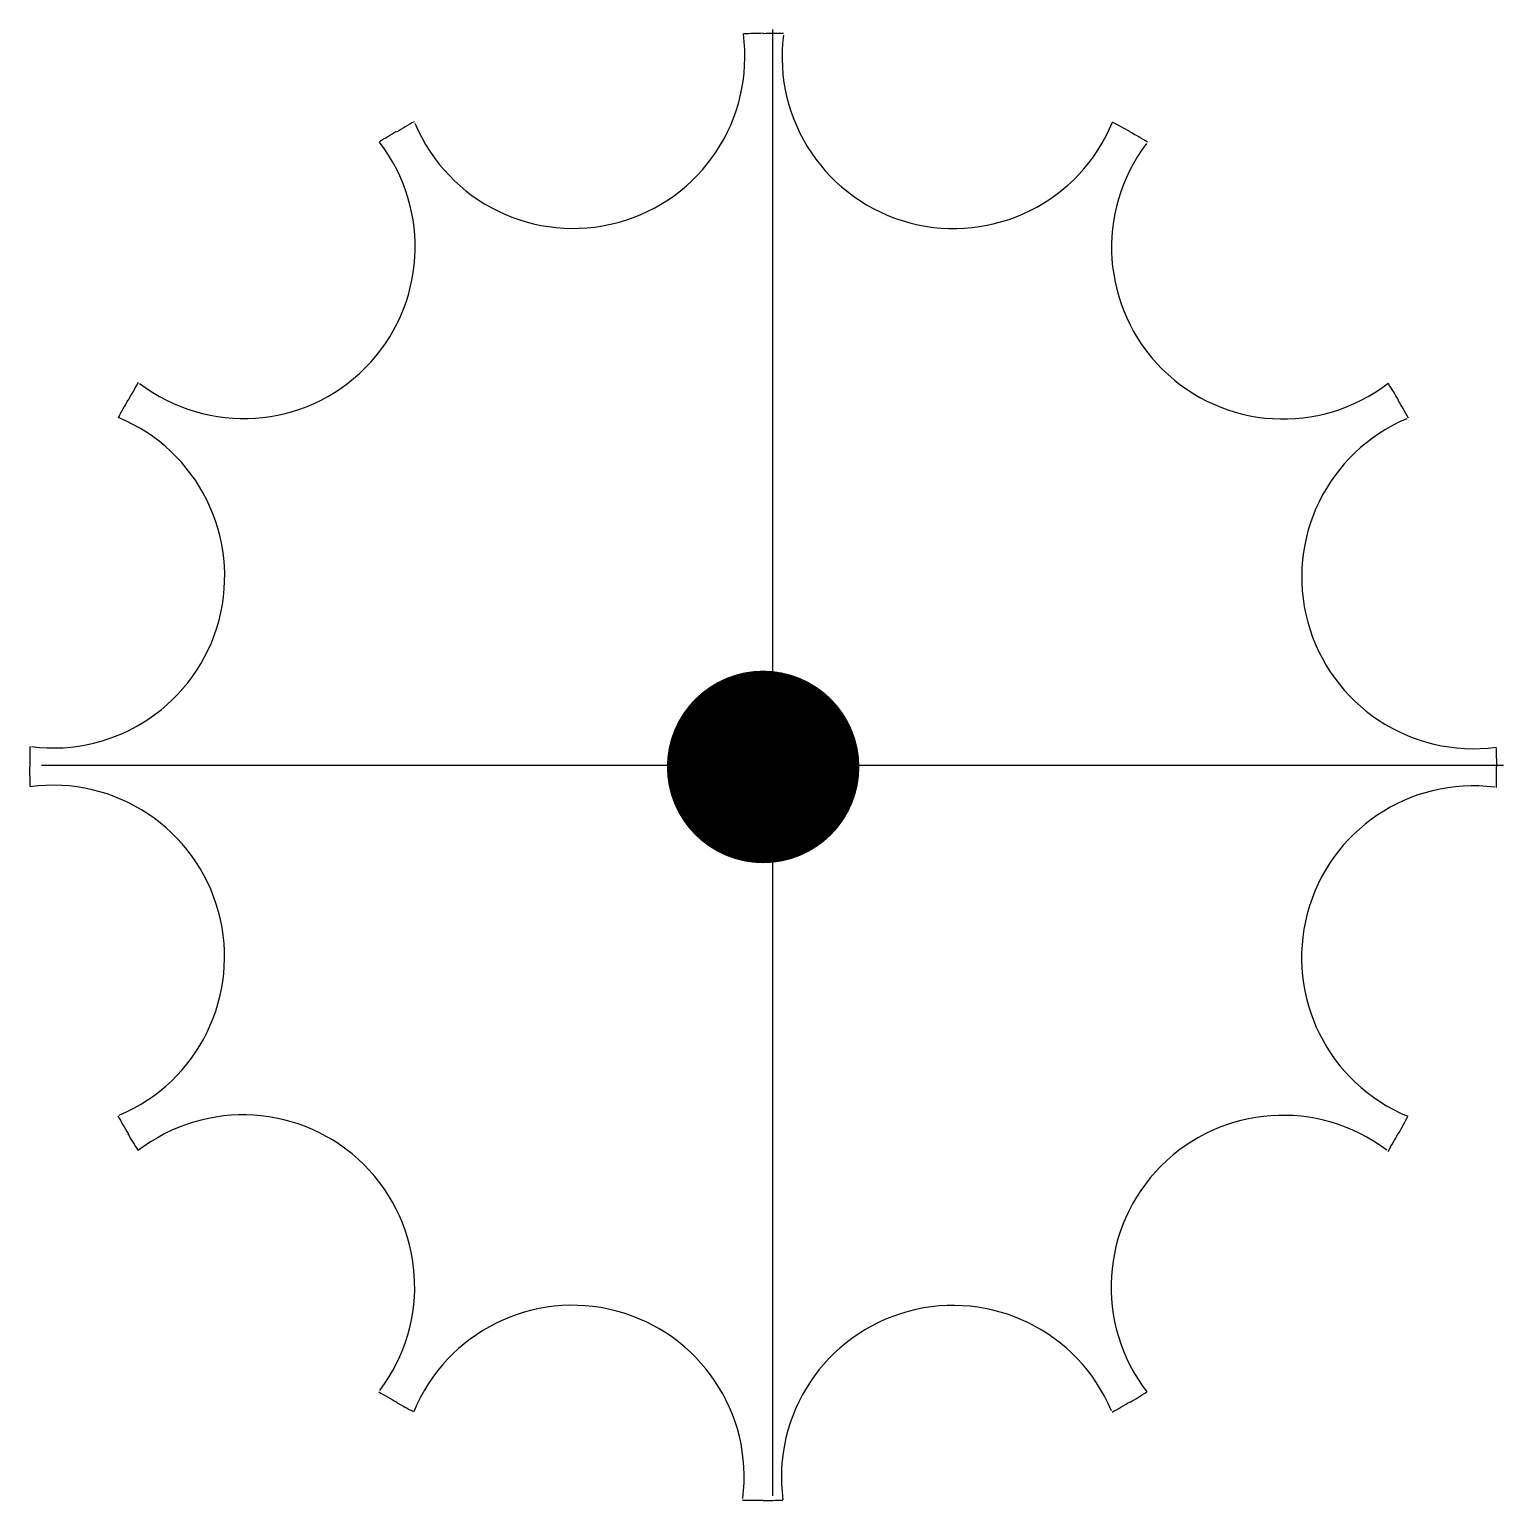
# Model space of a CAD drawing. Extents: x -1 to 1, y -1 to 1.
import ezdxf

# ---------------------------------------------------------------- set-up
doc = ezdxf.new("R2010")
doc.units = 0
doc.header["$LTSCALE"] = 0.01
doc.header["$MEASUREMENT"] = 0
doc.layers.get('0').update_dxf_attribs({"lineweight": 20})

msp = doc.modelspace()

# ---------------------------------------------------------------- linework, layer by layer
at = {"color": 0, "linetype": 'ByBlock', "lineweight": -2}
for p, q in [((0.0127, 1.001), (0.0127, -0.9894)), ((-0.9796, 0.0023), (1.0049, 0.0023))]:
    msp.add_line(p, q, dxfattribs=at)
at = {"color": 0, "linetype": 'ByBlock', "lineweight": -2, "const_width": 0.1307}
msp.add_lwpolyline([(-0.0653, 0, 1), (0.0653, 0, 1)], format="xyb", close=True, dxfattribs=at)
at = {"color": 0, "linetype": 'ByBlock', "lineweight": -2}
for centre, radius, start, end in [((-0.2578, 0.964), 0.233, 202.7505, 7.6504), ((0.0147, -0.0548), 1.0507, 90.8056, 92.2611), ((0.0179, 0.3072), 0.6883, 89.1739, 91.4912), ((0.2587, 0.9638), 0.233, 172.7505, 337.6504), ((0.0401, -0.0401), 1.0507, 120.8056, 122.2611), ((-0.1381, 0.2749), 0.6883, 119.1739, 121.4912), ((-0.0147, -0.0548), 1.0507, 60.8056, 62.2611), ((0.1691, 0.2571), 0.6883, 59.1739, 61.4912), ((-0.7053, 0.7059), 0.233, 232.7505, 37.6504), ((0.7059, 0.7053), 0.233, 142.7505, 307.6504), ((-0.2571, 0.1691), 0.6883, 149.1739, 151.4912), ((-0.0401, -0.0401), 1.0507, 30.8056, 32.2611), ((0.0548, -0.0147), 1.0507, 150.8056, 152.2611), ((0.2749, 0.1381), 0.6883, 29.1739, 31.4912), ((-0.9638, 0.2587), 0.233, 262.7505, 67.6504), ((0.964, 0.2578), 0.233, 112.7505, 277.6504), ((-0.3072, 0.0179), 0.6883, 179.1739, 181.4912), ((-0.0548, -0.0147), 1.0507, 0.8056, 2.2611), ((0.3072, -0.0179), 0.6883, 359.1739, 1.4912), ((0.0548, 0.0147), 1.0507, 180.8056, 182.2611), ((-0.964, -0.2578), 0.233, 292.7505, 97.6504), ((0.9638, -0.2587), 0.233, 82.7505, 247.6504), ((-0.2749, -0.1381), 0.6883, 209.1739, 211.4912), ((-0.7059, -0.7053), 0.233, 322.7505, 127.6504), ((0.7053, -0.7059), 0.233, 52.7505, 217.6504), ((-0.0548, 0.0147), 1.0507, 330.8056, 332.2611), ((0.0401, 0.0401), 1.0507, 210.8056, 212.2611), ((0.2571, -0.1691), 0.6883, 329.1739, 331.4912), ((-0.2587, -0.9638), 0.233, 352.7505, 157.6504), ((0.2578, -0.964), 0.233, 22.7505, 187.6504), ((-0.1691, -0.2571), 0.6883, 239.1739, 241.4912), ((-0.0401, 0.0401), 1.0507, 300.8056, 302.2611), ((0.0147, 0.0548), 1.0507, 240.8056, 242.2611), ((0.1381, -0.2749), 0.6883, 299.1739, 301.4912), ((-0.0179, -0.3072), 0.6883, 269.1739, 271.4912), ((-0.0147, 0.0548), 1.0507, 270.8056, 272.2611)]:
    msp.add_arc(centre, radius, start, end, dxfattribs=at)

doc.saveas('drawing.dxf')
